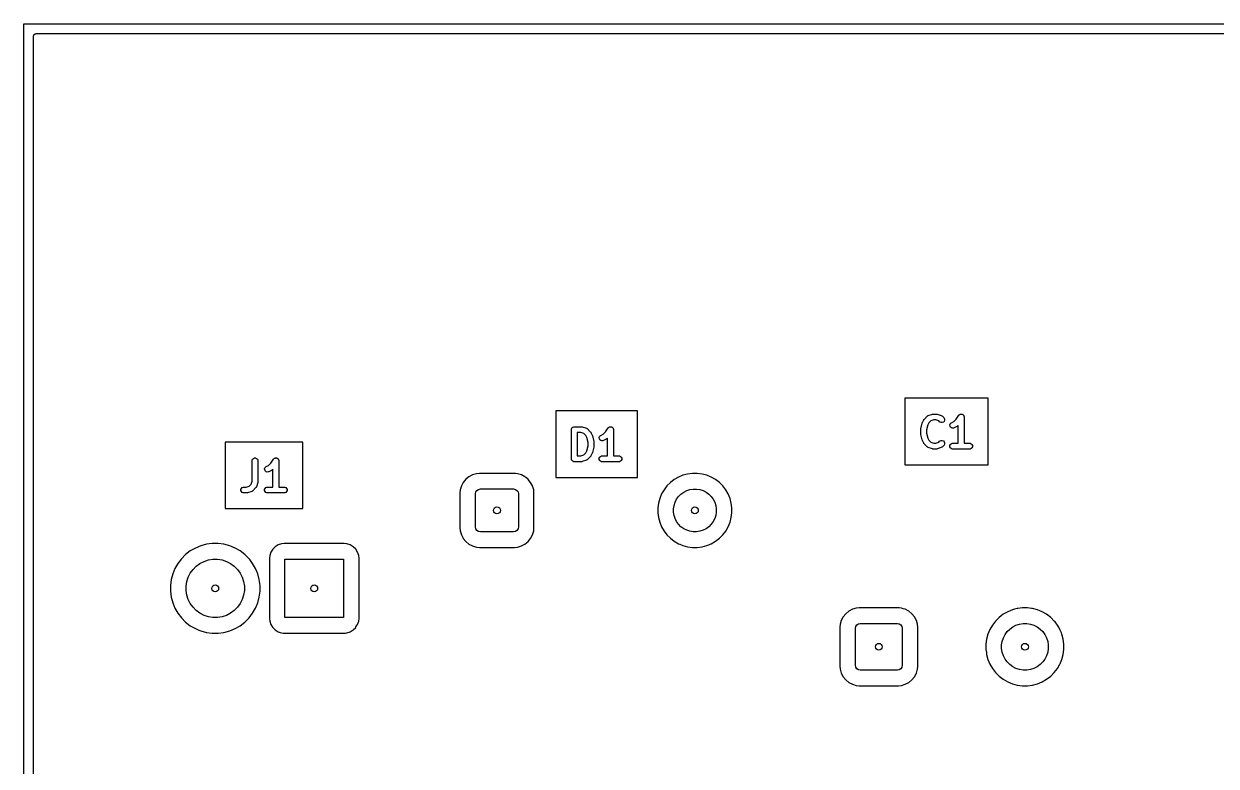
# Model space of a CAD drawing. Extents: x 20 to 124, y -124 to -20.
# Drawn here: x 20 to 81.2, y -58.1 to -20 of the extents above; entities that cross this region are included whole.
import ezdxf

# ---------------------------------------------------------------- set-up
doc = ezdxf.new("R2010")
doc.units = 0
doc.layers.add('BLACK', color=7, linetype='CONTINUOUS')
doc.layers.add('WHITE', color=7, linetype='CONTINUOUS')

msp = doc.modelspace()

# ---------------------------------------------------------------- linework, layer by layer
at = {"layer": 'BLACK', "linetype": 'CONTINUOUS'}
for p, q in [((20.5005, -20.6245), (20.520185, -20.557461)), ((20.5005, -44.880553), (20.5005, -20.6245)), ((20.520185, -20.557461), (20.572989, -20.511706)), ((20.572989, -20.511706), (20.6245, -20.5005)), ((20.6245, -20.5005), (123.3755, -20.5005)), ((69.497952, -39.214984), (65.227105, -39.214984)), ((65.227105, -39.214984), (65.227105, -42.630553)), ((69.497952, -42.630553), (69.497952, -39.214984)), ((51.497972, -39.864984), (47.301257, -39.864984)), ((47.301257, -39.864984), (47.301257, -43.280553)), ((51.497972, -42.630553), (51.497972, -39.864984)), ((66.122573, -40.463389), (66.194002, -40.320532)), ((66.194002, -40.320532), (66.201929, -40.307938)), ((66.201929, -40.307938), (66.203445, -40.304279)), ((66.203445, -40.304279), (66.206826, -40.300159)), ((66.206826, -40.300159), (66.209667, -40.295646)), ((66.209667, -40.295646), (66.21266, -40.293049)), ((66.21266, -40.293049), (66.2221, -40.281548)), ((66.2221, -40.281548), (66.364957, -40.138691)), ((66.364957, -40.138691), (66.387687, -40.120036)), ((66.387687, -40.120036), (66.392668, -40.117972)), ((66.392668, -40.117972), (66.396738, -40.114443)), ((66.396738, -40.114443), (66.423589, -40.102455)), ((66.423589, -40.102455), (66.637874, -40.031026)), ((66.55205, -40.375861), (66.451444, -40.476467)), ((66.709652, -40.323328), (66.55205, -40.375861)), ((66.637874, -40.031026), (66.652383, -40.027726)), ((66.652383, -40.027726), (66.656045, -40.02621)), ((66.656045, -40.02621), (66.661353, -40.025687)), ((66.661353, -40.025687), (66.666548, -40.024506)), ((66.666548, -40.024506), (66.670497, -40.024786)), ((66.670497, -40.024786), (66.685309, -40.023328)), ((66.685309, -40.023328), (66.828166, -40.023328)), ((66.803826, -40.323328), (66.709652, -40.323328)), ((66.961424, -40.375861), (66.803826, -40.323328)), ((66.828166, -40.023328), (66.842977, -40.024786)), ((66.842977, -40.024786), (66.846927, -40.024506)), ((66.846927, -40.024506), (66.852121, -40.025687)), ((66.852121, -40.025687), (66.85743, -40.02621)), ((66.85743, -40.02621), (66.861092, -40.027727)), ((66.861092, -40.027727), (66.8756, -40.031026)), ((66.8756, -40.031026), (67.089886, -40.102454)), ((67.007814, -40.422251), (66.961424, -40.375861)), ((67.089886, -40.102454), (67.116737, -40.114443)), ((67.116737, -40.114443), (67.120807, -40.117973)), ((67.120807, -40.117973), (67.125787, -40.120036)), ((67.125787, -40.120036), (67.148518, -40.138691)), ((67.148518, -40.138691), (67.219946, -40.210119)), ((67.219946, -40.210119), (67.238601, -40.232849)), ((67.238601, -40.232849), (67.260997, -40.286922)), ((67.260997, -40.345448), (67.238601, -40.39952)), ((67.260997, -40.286922), (67.260997, -40.345448)), ((67.739312, -40.407192), (67.854453, -40.292051)), ((67.854453, -40.292051), (67.989073, -40.090123)), ((67.989073, -40.090123), (67.989139, -40.090042)), ((67.989139, -40.090042), (67.98916, -40.089992)), ((67.98916, -40.089992), (67.989271, -40.08988)), ((67.989271, -40.08988), (68.007703, -40.067372)), ((68.007703, -40.067372), (68.020045, -40.059106)), ((68.020045, -40.059106), (68.030544, -40.048608)), ((68.030544, -40.048608), (68.04412, -40.042984)), ((68.04412, -40.042984), (68.056333, -40.034806)), ((68.056333, -40.034806), (68.070894, -40.031893)), ((68.070894, -40.031893), (68.084616, -40.02621)), ((68.084616, -40.02621), (68.099313, -40.02621)), ((68.099313, -40.02621), (68.113723, -40.023328)), ((68.113723, -40.023328), (68.128293, -40.02621)), ((68.128293, -40.02621), (68.143144, -40.02621)), ((68.143144, -40.02621), (68.156718, -40.031832)), ((68.156718, -40.031832), (68.171137, -40.034685)), ((68.171137, -40.034685), (68.183497, -40.042925)), ((68.183497, -40.042925), (68.197216, -40.048608)), ((68.197216, -40.048608), (68.207605, -40.058997)), ((68.207605, -40.058997), (68.219836, -40.067151)), ((68.219836, -40.067151), (68.228101, -40.079493)), ((68.228101, -40.079493), (68.2386, -40.089992)), ((68.2386, -40.089992), (68.244223, -40.103568)), ((68.244223, -40.103568), (68.252402, -40.115781)), ((68.252402, -40.115781), (68.255314, -40.130343)), ((68.255314, -40.130343), (68.260998, -40.144064)), ((68.260998, -40.144064), (68.263849, -40.173016)), ((68.263849, -40.173016), (68.26388, -40.17317)), ((68.26388, -40.17317), (68.263869, -40.173222)), ((68.263869, -40.173222), (68.26388, -40.173328)), ((68.26388, -40.173328), (68.26388, -41.523328)), ((48.106757, -40.823328), (48.109639, -40.794064)), ((48.106757, -42.323328), (48.106757, -40.823328)), ((48.109639, -40.794064), (48.132037, -40.739992)), ((48.132037, -40.739992), (48.173421, -40.698608)), ((48.173421, -40.698608), (48.227493, -40.67621)), ((48.227493, -40.67621), (48.256757, -40.673328)), ((48.256757, -40.673328), (48.6139, -40.673328)), ((48.58956, -40.973328), (48.406757, -40.973328)), ((48.406757, -40.973328), (48.406757, -42.173328)), ((48.747158, -41.025861), (48.58956, -40.973328)), ((48.6139, -40.673328), (48.628711, -40.674786)), ((48.628711, -40.674786), (48.632661, -40.674506)), ((48.632661, -40.674506), (48.637855, -40.675687)), ((48.637855, -40.675687), (48.643164, -40.67621)), ((48.643164, -40.67621), (48.646826, -40.677727)), ((48.646826, -40.677727), (48.661334, -40.681026)), ((48.661334, -40.681026), (48.87562, -40.752454)), ((48.87562, -40.752454), (48.902471, -40.764443)), ((48.902471, -40.764443), (48.906541, -40.767973)), ((48.906541, -40.767973), (48.911521, -40.770036)), ((48.911521, -40.770036), (48.934252, -40.788691)), ((48.934252, -40.788691), (49.077109, -40.931548)), ((49.077109, -40.931548), (49.086549, -40.94305)), ((49.086549, -40.94305), (49.089542, -40.945646)), ((49.089542, -40.945646), (49.09238, -40.950155)), ((49.09238, -40.950155), (49.095764, -40.954278)), ((49.095764, -40.954278), (49.09728, -40.95794)), ((49.09728, -40.95794), (49.105207, -40.970532)), ((49.105207, -40.970532), (49.176636, -41.113388)), ((49.739332, -41.057192), (49.854473, -40.942051)), ((49.854473, -40.942051), (49.989093, -40.740123)), ((49.989093, -40.740123), (49.989159, -40.740042)), ((49.989159, -40.740042), (49.98918, -40.739992)), ((49.98918, -40.739992), (49.989291, -40.73988)), ((49.989291, -40.73988), (50.007723, -40.717372)), ((50.007723, -40.717372), (50.020065, -40.709106)), ((50.020065, -40.709106), (50.030564, -40.698608)), ((50.030564, -40.698608), (50.04414, -40.692984)), ((50.04414, -40.692984), (50.056353, -40.684806)), ((50.056353, -40.684806), (50.070914, -40.681893)), ((50.070914, -40.681893), (50.084636, -40.67621)), ((50.084636, -40.67621), (50.099333, -40.67621)), ((50.099333, -40.67621), (50.113743, -40.673328)), ((50.113743, -40.673328), (50.128313, -40.67621)), ((50.128313, -40.67621), (50.143164, -40.67621)), ((50.143164, -40.67621), (50.156738, -40.681832)), ((50.156738, -40.681832), (50.171157, -40.684685)), ((50.171157, -40.684685), (50.183517, -40.692925)), ((50.183517, -40.692925), (50.197236, -40.698608)), ((50.197236, -40.698608), (50.207625, -40.708997)), ((50.207625, -40.708997), (50.219856, -40.717151)), ((50.219856, -40.717151), (50.228121, -40.729493)), ((50.228121, -40.729493), (50.23862, -40.739992)), ((50.23862, -40.739992), (50.244243, -40.753568)), ((50.244243, -40.753568), (50.252422, -40.765781)), ((50.252422, -40.765781), (50.255334, -40.780343)), ((50.255334, -40.780343), (50.261018, -40.794064)), ((50.261018, -40.794064), (50.263869, -40.823016)), ((50.263869, -40.823016), (50.2639, -40.82317)), ((50.2639, -40.82317), (50.263889, -40.823222)), ((50.263889, -40.823222), (50.2639, -40.823328)), ((50.2639, -40.823328), (50.2639, -42.173328)), ((66.035309, -40.816185), (66.035811, -40.811081)), ((66.035309, -41.030471), (66.035309, -40.816185)), ((66.035486, -40.808894), (66.037105, -40.797943)), ((66.035811, -40.811081), (66.035486, -40.808894)), ((66.037105, -40.797943), (66.038191, -40.786921)), ((66.038191, -40.786921), (66.039038, -40.784876)), ((66.039038, -40.784876), (66.039788, -40.779805)), ((66.039788, -40.779805), (66.111216, -40.494091)), ((66.111216, -40.494091), (66.111987, -40.491932)), ((66.111987, -40.491932), (66.112064, -40.490852)), ((66.112064, -40.490852), (66.116722, -40.478677)), ((66.116722, -40.478677), (66.121109, -40.4664)), ((66.121109, -40.4664), (66.121753, -40.465529)), ((66.121753, -40.465529), (66.122573, -40.463389)), ((66.398263, -40.582827), (66.335309, -40.834648)), ((66.335309, -40.834648), (66.335309, -41.012007)), ((66.451444, -40.476467), (66.398263, -40.582827)), ((67.030544, -40.440906), (67.007814, -40.422251)), ((67.084617, -40.463302), (67.030544, -40.440906)), ((67.143143, -40.463302), (67.084617, -40.463302)), ((67.197215, -40.440906), (67.143143, -40.463302)), ((67.238601, -40.39952), (67.197215, -40.440906)), ((67.536487, -40.583139), (67.554994, -40.527616)), ((67.540636, -40.641519), (67.536487, -40.583139)), ((67.56681, -40.693868), (67.540636, -40.641519)), ((67.554994, -40.527616), (67.593341, -40.483401)), ((67.611025, -40.732215), (67.56681, -40.693868)), ((67.593341, -40.483401), (67.618227, -40.467736)), ((67.666548, -40.750722), (67.611025, -40.732215)), ((67.618227, -40.467736), (67.739312, -40.407192)), ((67.724928, -40.746573), (67.666548, -40.750722)), ((67.752391, -40.736064), (67.724928, -40.746573)), ((67.895248, -40.664635), (67.752391, -40.736064)), ((67.907841, -40.656707), (67.895248, -40.664635)), ((67.911501, -40.655192), (67.907841, -40.656707)), ((67.91562, -40.65181), (67.911501, -40.655192)), ((67.920134, -40.64897), (67.91562, -40.65181)), ((67.92273, -40.645976), (67.920134, -40.64897)), ((67.934232, -40.636537), (67.92273, -40.645976)), ((67.96388, -40.606889), (67.934232, -40.636537)), ((67.96388, -41.523328), (67.96388, -40.606889)), ((34.3194, -41.464984), (30.336971, -41.464984)), ((30.336971, -41.464984), (30.336971, -44.880553)), ((34.3194, -44.068394), (34.3194, -41.464984)), ((48.847765, -41.126468), (48.747158, -41.025861)), ((48.900944, -41.232827), (48.847765, -41.126468)), ((48.9639, -41.484648), (48.900944, -41.232827)), ((48.9639, -41.662007), (48.9639, -41.484648)), ((49.176636, -41.113388), (49.177455, -41.11553)), ((49.177455, -41.11553), (49.1781, -41.1164)), ((49.1781, -41.1164), (49.182484, -41.128671)), ((49.182484, -41.128671), (49.187145, -41.140852)), ((49.187145, -41.140852), (49.187221, -41.141932)), ((49.187221, -41.141932), (49.187993, -41.144091)), ((49.187993, -41.144091), (49.259421, -41.429805)), ((49.259421, -41.429805), (49.26017, -41.434876)), ((49.26017, -41.434876), (49.261018, -41.436921)), ((49.261018, -41.436921), (49.262103, -41.447943)), ((49.262103, -41.447943), (49.263723, -41.458894)), ((49.263723, -41.458894), (49.263397, -41.461081)), ((49.263397, -41.461081), (49.2639, -41.466185)), ((49.2639, -41.466185), (49.2639, -41.680471)), ((49.536507, -41.233139), (49.555014, -41.177616)), ((49.540656, -41.291519), (49.536507, -41.233139)), ((49.56683, -41.343868), (49.540656, -41.291519)), ((49.555014, -41.177616), (49.593361, -41.133401)), ((49.611045, -41.382215), (49.56683, -41.343868)), ((49.593361, -41.133401), (49.618247, -41.117736)), ((49.666568, -41.400722), (49.611045, -41.382215)), ((49.618247, -41.117736), (49.739332, -41.057192)), ((49.724948, -41.396573), (49.666568, -41.400722)), ((49.752411, -41.386064), (49.724948, -41.396573)), ((49.895268, -41.314635), (49.752411, -41.386064)), ((49.907861, -41.306707), (49.895268, -41.314635)), ((49.911521, -41.305192), (49.907861, -41.306707)), ((49.91564, -41.30181), (49.911521, -41.305192)), ((49.920154, -41.29897), (49.91564, -41.30181)), ((49.92275, -41.295976), (49.920154, -41.29897)), ((49.934252, -41.286537), (49.92275, -41.295976)), ((49.9639, -41.256889), (49.934252, -41.286537)), ((49.9639, -42.173328), (49.9639, -41.256889)), ((66.035811, -41.035574), (66.035309, -41.030471)), ((66.035486, -41.037762), (66.035811, -41.035574)), ((66.037105, -41.048712), (66.035486, -41.037762)), ((66.038191, -41.059735), (66.037105, -41.048712)), ((66.039038, -41.061779), (66.038191, -41.059735)), ((66.039788, -41.066851), (66.039038, -41.061779)), ((66.111216, -41.352565), (66.039788, -41.066851)), ((66.111987, -41.354723), (66.111216, -41.352565)), ((66.112064, -41.355804), (66.111987, -41.354723)), ((66.116722, -41.367978), (66.112064, -41.355804)), ((66.121109, -41.380256), (66.116722, -41.367978)), ((66.121753, -41.381126), (66.121109, -41.380256)), ((66.122573, -41.383267), (66.121753, -41.381126)), ((66.194002, -41.526124), (66.122573, -41.383267)), ((66.201929, -41.538717), (66.194002, -41.526124)), ((66.203445, -41.542377), (66.201929, -41.538717)), ((66.206826, -41.546496), (66.203445, -41.542377)), ((66.209667, -41.55101), (66.206826, -41.546496)), ((66.21266, -41.553606), (66.209667, -41.55101)), ((66.2221, -41.565108), (66.21266, -41.553606)), ((66.364957, -41.707966), (66.2221, -41.565108)), ((66.335309, -41.012007), (66.398263, -41.263828)), ((66.398263, -41.263828), (66.451444, -41.370188)), ((66.451444, -41.370188), (66.552049, -41.470794)), ((66.552049, -41.470794), (66.709652, -41.523328)), ((66.709652, -41.523328), (66.803823, -41.523328)), ((66.803823, -41.523328), (66.961425, -41.470794)), ((66.961425, -41.470794), (67.007813, -41.424406)), ((67.007813, -41.424406), (67.030544, -41.405751)), ((67.030544, -41.405751), (67.084616, -41.383354)), ((67.084616, -41.383354), (67.143142, -41.383353)), ((67.143142, -41.383353), (67.197214, -41.40575)), ((67.197214, -41.40575), (67.2386, -41.447135)), ((67.238601, -41.613806), (67.219947, -41.636536)), ((67.2386, -41.447135), (67.260997, -41.501207)), ((67.260998, -41.559733), (67.238601, -41.613806)), ((67.260997, -41.501207), (67.260998, -41.559733)), ((67.538191, -41.644064), (67.560589, -41.589992)), ((67.560589, -41.589992), (67.601973, -41.548608)), ((67.601973, -41.548608), (67.656045, -41.52621)), ((67.656045, -41.52621), (67.685309, -41.523328)), ((67.685309, -41.523328), (67.96388, -41.523328)), ((68.26388, -41.523328), (68.542452, -41.523328)), ((68.542452, -41.523328), (68.571716, -41.52621)), ((68.571716, -41.52621), (68.625788, -41.548608)), ((68.625788, -41.548608), (68.667172, -41.589992)), ((68.667172, -41.589992), (68.68957, -41.644064)), ((48.406757, -42.173328), (48.589557, -42.173328)), ((48.589557, -42.173328), (48.747159, -42.120794)), ((48.747159, -42.120794), (48.847765, -42.020188)), ((48.847765, -42.020188), (48.900944, -41.913828)), ((48.900944, -41.913828), (48.9639, -41.662007)), ((49.077109, -42.215108), (48.934252, -42.357966)), ((49.086547, -42.203606), (49.077109, -42.215108)), ((49.089542, -42.20101), (49.086547, -42.203606)), ((49.092382, -42.196496), (49.089542, -42.20101)), ((49.095764, -42.192377), (49.092382, -42.196496)), ((49.097279, -42.188717), (49.095764, -42.192377)), ((49.105207, -42.176124), (49.097279, -42.188717)), ((49.176636, -42.033268), (49.105207, -42.176124)), ((49.177455, -42.031125), (49.176636, -42.033268)), ((49.1781, -42.030256), (49.177455, -42.031125)), ((49.182484, -42.017984), (49.1781, -42.030256)), ((49.187145, -42.005804), (49.182484, -42.017984)), ((49.187221, -42.004723), (49.187145, -42.005804)), ((49.187993, -42.002565), (49.187221, -42.004723)), ((49.259421, -41.716851), (49.187993, -42.002565)), ((49.26017, -41.711779), (49.259421, -41.716851)), ((49.261018, -41.709735), (49.26017, -41.711779)), ((49.262103, -41.698712), (49.261018, -41.709735)), ((49.263723, -41.687762), (49.262103, -41.698712)), ((49.2639, -41.680471), (49.263397, -41.685574)), ((49.263397, -41.685574), (49.263723, -41.687762)), ((49.560609, -42.239992), (49.601993, -42.198608)), ((49.601993, -42.198608), (49.656065, -42.17621)), ((49.656065, -42.17621), (49.685329, -42.173328)), ((49.685329, -42.173328), (49.9639, -42.173328)), ((50.2639, -42.173328), (50.542472, -42.173328)), ((50.542472, -42.173328), (50.571736, -42.17621)), ((50.571736, -42.17621), (50.625808, -42.198608)), ((50.625808, -42.198608), (50.667192, -42.239992)), ((66.387687, -41.726621), (66.364957, -41.707966)), ((66.392666, -41.728683), (66.387687, -41.726621)), ((66.396738, -41.732215), (66.392666, -41.728683)), ((66.423589, -41.744203), (66.396738, -41.732215)), ((66.637875, -41.815631), (66.423589, -41.744203)), ((66.652387, -41.81893), (66.637875, -41.815631)), ((66.656045, -41.820446), (66.652387, -41.81893)), ((66.661347, -41.820968), (66.656045, -41.820446)), ((66.666549, -41.822151), (66.661347, -41.820968)), ((66.670503, -41.821869), (66.666549, -41.822151)), ((66.685309, -41.823328), (66.670503, -41.821869)), ((66.828166, -41.823328), (66.685309, -41.823328)), ((66.842971, -41.821869), (66.828166, -41.823328)), ((66.846926, -41.822151), (66.842971, -41.821869)), ((66.852127, -41.820968), (66.846926, -41.822151)), ((66.85743, -41.820446), (66.852127, -41.820968)), ((66.861087, -41.81893), (66.85743, -41.820446)), ((66.8756, -41.815631), (66.861087, -41.81893)), ((67.089886, -41.744203), (66.8756, -41.815631)), ((67.116737, -41.732215), (67.089886, -41.744203)), ((67.12081, -41.728681), (67.116737, -41.732215)), ((67.125788, -41.72662), (67.12081, -41.728681)), ((67.148519, -41.707965), (67.125788, -41.72662)), ((67.219947, -41.636536), (67.148519, -41.707965)), ((67.538191, -41.702592), (67.538191, -41.644064)), ((67.560589, -41.756664), (67.538191, -41.702592)), ((67.601973, -41.798048), (67.560589, -41.756664)), ((67.656045, -41.820446), (67.601973, -41.798048)), ((67.685309, -41.823328), (67.656045, -41.820446)), ((68.542452, -41.823328), (67.685309, -41.823328)), ((68.571716, -41.820446), (68.542452, -41.823328)), ((68.625788, -41.798048), (68.571716, -41.820446)), ((68.667172, -41.756664), (68.625788, -41.798048)), ((68.68957, -41.702592), (68.667172, -41.756664)), ((68.68957, -41.644064), (68.68957, -41.702592)), ((31.7139, -42.423328), (31.716782, -42.394064)), ((31.7139, -43.470416), (31.7139, -42.423328)), ((31.716782, -42.394064), (31.73918, -42.339992)), ((31.73918, -42.339992), (31.780564, -42.298608)), ((31.780564, -42.298608), (31.834636, -42.27621)), ((31.834636, -42.27621), (31.893164, -42.27621)), ((31.893164, -42.27621), (31.947236, -42.298608)), ((31.947236, -42.298608), (31.98862, -42.339992)), ((31.98862, -42.339992), (32.011018, -42.394064)), ((32.011018, -42.394064), (32.0139, -42.423328)), ((32.0139, -42.423328), (32.0139, -43.494757)), ((32.357935, -42.833139), (32.376442, -42.777616)), ((32.362084, -42.891519), (32.357935, -42.833139)), ((32.376442, -42.777616), (32.414789, -42.733401)), ((32.414789, -42.733401), (32.439675, -42.717736)), ((32.439675, -42.717736), (32.56076, -42.657192)), ((32.56076, -42.657192), (32.675901, -42.542051)), ((32.675901, -42.542051), (32.810521, -42.340123)), ((32.810521, -42.340123), (32.810587, -42.340042)), ((32.810587, -42.340042), (32.810608, -42.339992)), ((32.810608, -42.339992), (32.810719, -42.33988)), ((32.810719, -42.33988), (32.829151, -42.317372)), ((32.829151, -42.317372), (32.841493, -42.309106)), ((32.841493, -42.309106), (32.851992, -42.298608)), ((32.851992, -42.298608), (32.865568, -42.292984)), ((32.865568, -42.292984), (32.877781, -42.284806)), ((32.877781, -42.284806), (32.892342, -42.281893)), ((32.892342, -42.281893), (32.906064, -42.27621)), ((32.906064, -42.27621), (32.920761, -42.27621)), ((32.920761, -42.27621), (32.935171, -42.273328)), ((32.935171, -42.273328), (32.949741, -42.27621)), ((32.949741, -42.27621), (32.964592, -42.27621)), ((32.964592, -42.27621), (32.978166, -42.281832)), ((32.978166, -42.281832), (32.992585, -42.284685)), ((32.992585, -42.284685), (33.004945, -42.292925)), ((33.004945, -42.292925), (33.018664, -42.298608)), ((33.018664, -42.298608), (33.029053, -42.308997)), ((33.029053, -42.308997), (33.041284, -42.317151)), ((33.041284, -42.317151), (33.049549, -42.329493)), ((33.049549, -42.329493), (33.060048, -42.339992)), ((33.060048, -42.339992), (33.065671, -42.353568)), ((33.065671, -42.353568), (33.07385, -42.365781)), ((33.07385, -42.365781), (33.076762, -42.380343)), ((33.076762, -42.380343), (33.082446, -42.394064)), ((33.082446, -42.394064), (33.085297, -42.423016)), ((33.085297, -42.423016), (33.085328, -42.42317)), ((33.085328, -42.42317), (33.085317, -42.423222)), ((33.085317, -42.423222), (33.085328, -42.423328)), ((33.085328, -42.423328), (33.085328, -43.773328)), ((48.109639, -42.352592), (48.106757, -42.323328)), ((48.132037, -42.406664), (48.109639, -42.352592)), ((48.173421, -42.448048), (48.132037, -42.406664)), ((48.227493, -42.470446), (48.173421, -42.448048)), ((48.256757, -42.473328), (48.227493, -42.470446)), ((48.6139, -42.473328), (48.256757, -42.473328)), ((48.628705, -42.471869), (48.6139, -42.473328)), ((48.63266, -42.472151), (48.628705, -42.471869)), ((48.637861, -42.470968), (48.63266, -42.472151)), ((48.643164, -42.470446), (48.637861, -42.470968)), ((48.646821, -42.46893), (48.643164, -42.470446)), ((48.661334, -42.465631), (48.646821, -42.46893)), ((48.87562, -42.394203), (48.661334, -42.465631)), ((48.902471, -42.382215), (48.87562, -42.394203)), ((48.906542, -42.378683), (48.902471, -42.382215)), ((48.911522, -42.376621), (48.906542, -42.378683)), ((48.934252, -42.357966), (48.911522, -42.376621)), ((49.538211, -42.294064), (49.560609, -42.239992)), ((49.538211, -42.352592), (49.538211, -42.294064)), ((49.560609, -42.406664), (49.538211, -42.352592)), ((49.601993, -42.448048), (49.560609, -42.406664)), ((49.656065, -42.470446), (49.601993, -42.448048)), ((49.685329, -42.473328), (49.656065, -42.470446)), ((50.542472, -42.473328), (49.685329, -42.473328)), ((50.571736, -42.470446), (50.542472, -42.473328)), ((50.625808, -42.448048), (50.571736, -42.470446)), ((50.667192, -42.406664), (50.625808, -42.448048)), ((50.667192, -42.239992), (50.68959, -42.294064)), ((50.68959, -42.352592), (50.667192, -42.406664)), ((50.68959, -42.294064), (50.68959, -42.352592)), ((51.497972, -43.280553), (51.497972, -42.630553)), ((65.227105, -42.630553), (69.497952, -42.630553)), ((32.388258, -42.943868), (32.362084, -42.891519)), ((32.432473, -42.982215), (32.388258, -42.943868)), ((32.487996, -43.000722), (32.432473, -42.982215)), ((32.546376, -42.996573), (32.487996, -43.000722)), ((32.573839, -42.986064), (32.546376, -42.996573)), ((32.716696, -42.914635), (32.573839, -42.986064)), ((32.729289, -42.906707), (32.716696, -42.914635)), ((32.732949, -42.905192), (32.729289, -42.906707)), ((32.737068, -42.90181), (32.732949, -42.905192)), ((32.741582, -42.89897), (32.737068, -42.90181)), ((32.744178, -42.895976), (32.741582, -42.89897)), ((32.75568, -42.886537), (32.744178, -42.895976)), ((32.785328, -42.856889), (32.75568, -42.886537)), ((32.785328, -43.773328), (32.785328, -42.856889)), ((42.687489, -43.373589), (42.556217, -43.533545)), ((42.847445, -43.242317), (42.687489, -43.373589)), ((43.029942, -43.144769), (42.847445, -43.242317)), ((43.227967, -43.084699), (43.029942, -43.144769)), ((43.382295, -43.0695), (43.227967, -43.084699)), ((45.185505, -43.0695), (43.382295, -43.0695)), ((45.185509, -43.0695), (45.185505, -43.0695)), ((45.229122, -43.073795), (45.185509, -43.0695)), ((45.339835, -43.084699), (45.229122, -43.073795)), ((45.339835, -43.0847), (45.339833, -43.084699)), ((45.339833, -43.084699), (45.339835, -43.084699)), ((45.537855, -43.144768), (45.339835, -43.0847)), ((45.720351, -43.242315), (45.537855, -43.144768)), ((45.720352, -43.242316), (45.720351, -43.242315)), ((45.720354, -43.242317), (45.720352, -43.242316)), ((45.766945, -43.280553), (45.720354, -43.242317)), ((45.88031, -43.373589), (45.766945, -43.280553)), ((45.890824, -43.386401), (45.88031, -43.373589)), ((46.011585, -43.533549), (45.890824, -43.386401)), ((47.301257, -43.280553), (51.497972, -43.280553)), ((53.385773, -43.3864), (53.188125, -43.53806)), ((53.601523, -43.261837), (53.385773, -43.3864)), ((53.601538, -43.26183), (53.601523, -43.261837)), ((53.831692, -43.166498), (53.601538, -43.26183)), ((54.072338, -43.102017), (53.831692, -43.166498)), ((54.319324, -43.069501), (54.072338, -43.102017)), ((54.319329, -43.0695), (54.319324, -43.069501)), ((54.319335, -43.0695), (54.319329, -43.0695)), ((54.568465, -43.0695), (54.319335, -43.0695)), ((54.56847, -43.0695), (54.568465, -43.0695)), ((54.568475, -43.069501), (54.56847, -43.0695)), ((54.815461, -43.102017), (54.568475, -43.069501)), ((55.056107, -43.166498), (54.815461, -43.102017)), ((55.286261, -43.26183), (55.056107, -43.166498)), ((55.286276, -43.261837), (55.286261, -43.26183)), ((55.502026, -43.3864), (55.286276, -43.261837)), ((55.699674, -43.53806), (55.502026, -43.3864)), ((31.145353, -43.894064), (31.167751, -43.839992)), ((31.145353, -43.952592), (31.145353, -43.894064)), ((31.167751, -44.006664), (31.145353, -43.952592)), ((31.167751, -43.839992), (31.209135, -43.798608)), ((31.209135, -44.048048), (31.167751, -44.006664)), ((31.209135, -43.798608), (31.263207, -43.77621)), ((31.263207, -44.070446), (31.209135, -44.048048)), ((31.263207, -43.77621), (31.292471, -43.773328)), ((31.292471, -43.773328), (31.410985, -43.773328)), ((31.410985, -43.773328), (31.568587, -43.720794)), ((31.697048, -43.994203), (31.482762, -44.065631)), ((31.568587, -43.720794), (31.661366, -43.628014)), ((31.661366, -43.628014), (31.7139, -43.470416)), ((31.723899, -43.982215), (31.697048, -43.994203)), ((31.72797, -43.978683), (31.723899, -43.982215)), ((31.73295, -43.976621), (31.72797, -43.978683)), ((31.75568, -43.957966), (31.73295, -43.976621)), ((31.898537, -43.815108), (31.75568, -43.957966)), ((31.917192, -43.792377), (31.898537, -43.815108)), ((31.919254, -43.787397), (31.917192, -43.792377)), ((31.922785, -43.783327), (31.919254, -43.787397)), ((31.934773, -43.756477), (31.922785, -43.783327)), ((32.006202, -43.542192), (31.934773, -43.756477)), ((32.009501, -43.527682), (32.006202, -43.542192)), ((32.011018, -43.524021), (32.009501, -43.527682)), ((32.01154, -43.518712), (32.011018, -43.524021)), ((32.012722, -43.513518), (32.01154, -43.518712)), ((32.0139, -43.494757), (32.012441, -43.509568)), ((32.012441, -43.509568), (32.012722, -43.513518)), ((32.359639, -43.894064), (32.382037, -43.839992)), ((32.359639, -43.952592), (32.359639, -43.894064)), ((32.382037, -44.006664), (32.359639, -43.952592)), ((32.382037, -43.839992), (32.423421, -43.798608)), ((32.423421, -44.048048), (32.382037, -44.006664)), ((32.423421, -43.798608), (32.477493, -43.77621)), ((32.477493, -44.070446), (32.423421, -44.048048)), ((32.477493, -43.77621), (32.506757, -43.773328)), ((32.506757, -43.773328), (32.785328, -43.773328)), ((33.085328, -43.773328), (33.3639, -43.773328)), ((33.3639, -43.773328), (33.393164, -43.77621)), ((33.393164, -43.77621), (33.447236, -43.798608)), ((33.447236, -44.048048), (33.393164, -44.070446)), ((33.447236, -43.798608), (33.48862, -43.839992)), ((33.48862, -44.006664), (33.447236, -44.048048)), ((33.48862, -43.839992), (33.511018, -43.894064)), ((33.511018, -43.952592), (33.48862, -44.006664)), ((33.511018, -43.894064), (33.511018, -43.952592)), ((42.398599, -43.914066), (42.3834, -44.068394)), ((42.458669, -43.716042), (42.398599, -43.914066)), ((42.556217, -43.533545), (42.458669, -43.716042)), ((43.1839, -44.119999), (43.20293, -44.024329)), ((43.20293, -44.024329), (43.257123, -43.943223)), ((43.257123, -43.943223), (43.338229, -43.88903)), ((43.338229, -43.88903), (43.4339, -43.870001)), ((43.4339, -43.870001), (45.133901, -43.87)), ((45.133901, -43.87), (45.229571, -43.88903)), ((45.229571, -43.88903), (45.310677, -43.943223)), ((45.310677, -43.943223), (45.36487, -44.024329)), ((45.36487, -44.024329), (45.383899, -44.12)), ((46.109132, -43.716045), (46.011585, -43.533549)), ((46.1692, -43.914065), (46.109132, -43.716045)), ((46.184399, -44.068392), (46.1692, -43.914065)), ((52.8603, -43.911873), (52.735737, -44.127623)), ((53.01196, -43.714225), (52.8603, -43.911873)), ((53.011966, -43.714218), (53.01196, -43.714225)), ((53.188118, -43.538066), (53.011966, -43.714218)), ((53.188125, -43.53806), (53.188118, -43.538066)), ((53.729507, -44.133553), (53.869152, -44.032096)), ((53.869152, -44.032096), (54.022948, -43.953733)), ((54.022948, -43.953733), (54.18711, -43.900393)), ((54.18711, -43.900393), (54.357595, -43.873391)), ((54.357595, -43.873391), (54.530205, -43.873391)), ((54.530205, -43.873391), (54.70069, -43.900393)), ((54.70069, -43.900393), (54.864852, -43.953733)), ((54.864852, -43.953733), (55.018648, -44.032096)), ((55.018648, -44.032096), (55.158293, -44.133553)), ((55.699681, -43.538066), (55.699674, -43.53806)), ((55.875833, -43.714218), (55.699681, -43.538066)), ((55.875839, -43.714225), (55.875833, -43.714218)), ((56.027499, -43.911873), (55.875839, -43.714225)), ((56.152064, -44.127627), (56.027499, -43.911873)), ((31.292471, -44.073328), (31.263207, -44.070446)), ((31.435328, -44.073328), (31.292471, -44.073328)), ((31.450133, -44.071869), (31.435328, -44.073328)), ((31.454088, -44.072151), (31.450133, -44.071869)), ((31.459289, -44.070968), (31.454088, -44.072151)), ((31.464592, -44.070446), (31.459289, -44.070968)), ((31.468249, -44.06893), (31.464592, -44.070446)), ((31.482762, -44.065631), (31.468249, -44.06893)), ((32.506757, -44.073328), (32.477493, -44.070446)), ((33.3639, -44.073328), (32.506757, -44.073328)), ((33.393164, -44.070446), (33.3639, -44.073328)), ((34.3194, -44.880553), (34.3194, -44.068394)), ((42.3834, -44.068394), (42.3834, -45.871604)), ((43.183901, -45.82), (43.1839, -44.119999)), ((45.383899, -44.12), (45.3839, -45.820001)), ((46.184399, -44.845441), (46.184399, -44.068392)), ((52.575917, -44.598438), (52.543401, -44.845424)), ((52.640398, -44.357792), (52.575917, -44.598438)), ((52.73573, -44.127638), (52.640398, -44.357792)), ((52.735737, -44.127623), (52.73573, -44.127638)), ((53.374293, -44.71321), (53.427633, -44.549048)), ((53.427633, -44.549048), (53.505996, -44.395252)), ((53.505996, -44.395252), (53.607453, -44.255607)), ((53.607453, -44.255607), (53.729507, -44.133553)), ((55.158293, -44.133553), (55.280347, -44.255607)), ((55.280347, -44.255607), (55.381804, -44.395252)), ((55.381804, -44.395252), (55.460167, -44.549048)), ((55.460167, -44.549048), (55.513507, -44.71321)), ((56.247402, -44.357793), (56.152064, -44.127627)), ((56.311882, -44.598435), (56.247402, -44.357793)), ((56.3444, -44.845435), (56.311882, -44.598435)), ((20.5005, -48.819223), (20.5005, -44.880553)), ((30.336971, -44.880553), (34.3194, -44.880553)), ((46.1844, -45.871609), (46.184399, -44.845441)), ((52.543401, -44.845424), (52.5434, -44.845441)), ((52.5434, -44.845441), (52.5434, -45.094558)), ((52.5434, -45.094558), (52.543401, -45.094575)), ((52.543401, -45.094575), (52.575917, -45.341561)), ((53.347291, -44.883695), (53.374293, -44.71321)), ((53.347291, -45.056305), (53.347291, -44.883695)), ((53.374293, -45.22679), (53.347291, -45.056305)), ((53.427633, -45.390952), (53.374293, -45.22679)), ((55.513507, -45.22679), (55.460167, -45.390952)), ((55.513507, -44.71321), (55.540509, -44.883695)), ((55.540509, -45.056305), (55.513507, -45.22679)), ((55.540509, -44.883695), (55.540509, -45.056305)), ((56.311882, -45.341565), (56.3444, -45.094565)), ((56.3444, -45.094565), (56.3444, -44.845435)), ((42.3834, -45.871604), (42.398599, -46.025932)), ((43.20293, -45.915671), (43.183901, -45.82)), ((45.3839, -45.820001), (45.36487, -45.915671)), ((46.1692, -46.025935), (46.1844, -45.871609)), ((52.575917, -45.341561), (52.640398, -45.582207)), ((52.640398, -45.582207), (52.73573, -45.812361)), ((52.73573, -45.812361), (52.735737, -45.812376)), ((52.735737, -45.812376), (52.8603, -46.028126)), ((53.505996, -45.544748), (53.427633, -45.390952)), ((53.607453, -45.684393), (53.505996, -45.544748)), ((53.729507, -45.806447), (53.607453, -45.684393)), ((53.869152, -45.907904), (53.729507, -45.806447)), ((55.158293, -45.806447), (55.018648, -45.907904)), ((55.280347, -45.684393), (55.158293, -45.806447)), ((55.381804, -45.544748), (55.280347, -45.684393)), ((55.460167, -45.390952), (55.381804, -45.544748)), ((56.027499, -46.028127), (56.152064, -45.812373)), ((56.152064, -45.812373), (56.247402, -45.582207)), ((56.247402, -45.582207), (56.311882, -45.341565)), ((42.398599, -46.025932), (42.3986, -46.025935)), ((42.3986, -46.025935), (42.458668, -46.223955)), ((42.458668, -46.223955), (42.553803, -46.401939)), ((42.553803, -46.401939), (42.556217, -46.406454)), ((42.556217, -46.406454), (42.687489, -46.56641)), ((43.257123, -45.996777), (43.20293, -45.915671)), ((43.338229, -46.05097), (43.257123, -45.996777)), ((43.433899, -46.07), (43.338229, -46.05097)), ((45.1339, -46.069999), (43.433899, -46.07)), ((45.229571, -46.05097), (45.1339, -46.069999)), ((45.310677, -45.996777), (45.229571, -46.05097)), ((45.36487, -45.915671), (45.310677, -45.996777)), ((45.88031, -46.56641), (46.011585, -46.406451)), ((46.011585, -46.406451), (46.109132, -46.223955)), ((46.109132, -46.223955), (46.1692, -46.025935)), ((52.8603, -46.028126), (53.01196, -46.225774)), ((53.01196, -46.225774), (53.011966, -46.225781)), ((53.011966, -46.225781), (53.188118, -46.401933)), ((53.188118, -46.401933), (53.188125, -46.401939)), ((53.188125, -46.401939), (53.385773, -46.553599)), ((54.022948, -45.986267), (53.869152, -45.907904)), ((54.18711, -46.039607), (54.022948, -45.986267)), ((54.357595, -46.066609), (54.18711, -46.039607)), ((54.530205, -46.066609), (54.357595, -46.066609)), ((54.70069, -46.039607), (54.530205, -46.066609)), ((54.864852, -45.986267), (54.70069, -46.039607)), ((55.018648, -45.907904), (54.864852, -45.986267)), ((55.502027, -46.553599), (55.699676, -46.401938)), ((55.699676, -46.401938), (55.875838, -46.225776)), ((55.875838, -46.225776), (56.027499, -46.028127)), ((28.543068, -47.053099), (28.303821, -47.236679)), ((28.804228, -46.902318), (28.543068, -47.053099)), ((28.804238, -46.902314), (28.804228, -46.902318)), ((29.082839, -46.786913), (28.804238, -46.902314)), ((29.374133, -46.708861), (29.082839, -46.786913)), ((29.673106, -46.669501), (29.374133, -46.708861)), ((29.673111, -46.6695), (29.673106, -46.669501)), ((29.673117, -46.6695), (29.673111, -46.6695)), ((29.974683, -46.6695), (29.673117, -46.6695)), ((29.974688, -46.6695), (29.974683, -46.6695)), ((29.974693, -46.669501), (29.974688, -46.6695)), ((30.273666, -46.708861), (29.974693, -46.669501)), ((30.56496, -46.786913), (30.273666, -46.708861)), ((30.843561, -46.902314), (30.56496, -46.786913)), ((30.843571, -46.902318), (30.843561, -46.902314)), ((31.104731, -47.053099), (30.843571, -46.902318)), ((31.343978, -47.236679), (31.104731, -47.053099)), ((32.678111, -47.120476), (32.618531, -47.290745)), ((32.774084, -46.967737), (32.678111, -47.120476)), ((32.901637, -46.840184), (32.774084, -46.967737)), ((33.054376, -46.744211), (32.901637, -46.840184)), ((33.224645, -46.684631), (33.054376, -46.744211)), ((33.22465, -46.68463), (33.224645, -46.684631)), ((33.358939, -46.6695), (33.22465, -46.68463)), ((33.358946, -46.6695), (33.358939, -46.6695)), ((36.448854, -46.6695), (33.358946, -46.6695)), ((36.44886, -46.6695), (36.448854, -46.6695)), ((36.583149, -46.68463), (36.44886, -46.6695)), ((36.583154, -46.684631), (36.583149, -46.68463)), ((36.753423, -46.744211), (36.583154, -46.684631)), ((36.902658, -46.837982), (36.753423, -46.744211)), ((36.906162, -46.840184), (36.902658, -46.837982)), ((37.033716, -46.967738), (36.906162, -46.840184)), ((37.129689, -47.120478), (37.033716, -46.967738)), ((37.189268, -47.290745), (37.129689, -47.120478)), ((42.687489, -46.56641), (42.847445, -46.697682)), ((42.847445, -46.697682), (42.847449, -46.697685)), ((42.847449, -46.697685), (43.029945, -46.795232)), ((43.029945, -46.795232), (43.227965, -46.8553)), ((43.227965, -46.8553), (43.227964, -46.8553)), ((43.227964, -46.8553), (43.238868, -46.856373)), ((43.238868, -46.856373), (43.382291, -46.8705)), ((43.382291, -46.8705), (45.185508, -46.870499)), ((45.185508, -46.870499), (45.339835, -46.8553)), ((45.339835, -46.8553), (45.537855, -46.795232)), ((45.537855, -46.795232), (45.720351, -46.697685)), ((45.720351, -46.697685), (45.88031, -46.56641)), ((53.385773, -46.553599), (53.601523, -46.678162)), ((53.601523, -46.678162), (53.601538, -46.678169)), ((53.601538, -46.678169), (53.675636, -46.708861)), ((53.675636, -46.708861), (53.831693, -46.773502)), ((53.831693, -46.773502), (54.072335, -46.837982)), ((54.072335, -46.837982), (54.319335, -46.8705)), ((54.319335, -46.8705), (54.319342, -46.8705)), ((54.319342, -46.8705), (54.568458, -46.8705)), ((54.568458, -46.8705), (54.568465, -46.8705)), ((54.568465, -46.8705), (54.815465, -46.837982)), ((54.815465, -46.837982), (55.056107, -46.773502)), ((55.056107, -46.773502), (55.286273, -46.678164)), ((55.286273, -46.678164), (55.502027, -46.553599)), ((27.906999, -47.689168), (27.756218, -47.950328)), ((28.090579, -47.449921), (27.906999, -47.689168)), ((28.090585, -47.449914), (28.090579, -47.449921)), ((28.303814, -47.236685), (28.090585, -47.449914)), ((28.303821, -47.236679), (28.303814, -47.236685)), ((28.849728, -47.829391), (29.040152, -47.69104)), ((29.040152, -47.69104), (29.249875, -47.584181)), ((29.249875, -47.584181), (29.473732, -47.511445)), ((29.473732, -47.511445), (29.706211, -47.474624)), ((29.706211, -47.474624), (29.941589, -47.474624)), ((29.941589, -47.474624), (30.174068, -47.511445)), ((30.174068, -47.511445), (30.397925, -47.584181)), ((30.397925, -47.584181), (30.607648, -47.69104)), ((30.607648, -47.69104), (30.798072, -47.829391)), ((31.343985, -47.236685), (31.343978, -47.236679)), ((31.532339, -47.425039), (31.343985, -47.236685)), ((31.557214, -47.449914), (31.532339, -47.425039)), ((31.55722, -47.449921), (31.557214, -47.449914)), ((31.593386, -47.497053), (31.55722, -47.449921)), ((31.7408, -47.689168), (31.593386, -47.497053)), ((31.891583, -47.950332), (31.7408, -47.689168)), ((32.61853, -47.29075), (32.6034, -47.425039)), ((32.6034, -47.425039), (32.6034, -50.51496)), ((32.618531, -47.290745), (32.61853, -47.29075)), ((33.4039, -50.47), (33.4039, -47.47)), ((33.4039, -47.47), (36.4039, -47.47)), ((36.4039, -47.47), (36.4039, -50.47)), ((37.2044, -47.425046), (37.189268, -47.290745)), ((37.2044, -50.514954), (37.2044, -47.425046)), ((27.640813, -48.228939), (27.562761, -48.520233)), ((27.756214, -47.950338), (27.640813, -48.228939)), ((27.756218, -47.950328), (27.756214, -47.950338)), ((28.438081, -48.395975), (28.54494, -48.186252)), ((28.54494, -48.186252), (28.683291, -47.995828)), ((28.683291, -47.995828), (28.849728, -47.829391)), ((30.798072, -47.829391), (30.964509, -47.995828)), ((30.964509, -47.995828), (31.10286, -48.186252)), ((31.10286, -48.186252), (31.209719, -48.395975)), ((32.006987, -48.228942), (31.891583, -47.950332)), ((32.085038, -48.520232), (32.006987, -48.228942)), ((20.5005, -65.844038), (20.5005, -48.819223)), ((27.523401, -48.819206), (27.5234, -48.819223)), ((27.5234, -48.819223), (27.5234, -49.120776)), ((27.562761, -48.520233), (27.523401, -48.819206)), ((28.328524, -48.852311), (28.365345, -48.619832)), ((28.328524, -49.087689), (28.328524, -48.852311)), ((28.365345, -48.619832), (28.438081, -48.395975)), ((31.209719, -48.395975), (31.282455, -48.619832)), ((31.282455, -48.619832), (31.319276, -48.852311)), ((31.319276, -48.852311), (31.319276, -49.087689)), ((32.1244, -48.819217), (32.085038, -48.520232)), ((32.1244, -49.120783), (32.1244, -48.819217)), ((27.5234, -49.120776), (27.523401, -49.120793)), ((27.523401, -49.120793), (27.562761, -49.419766)), ((27.562761, -49.419766), (27.640813, -49.71106)), ((28.365345, -49.320168), (28.328524, -49.087689)), ((28.438081, -49.544025), (28.365345, -49.320168)), ((28.54494, -49.753748), (28.438081, -49.544025)), ((31.209719, -49.544025), (31.10286, -49.753748)), ((31.282455, -49.320168), (31.209719, -49.544025)), ((31.319276, -49.087689), (31.282455, -49.320168)), ((32.006987, -49.711058), (32.085038, -49.419768)), ((32.085038, -49.419768), (32.1244, -49.120783)), ((27.640813, -49.71106), (27.756214, -49.989661)), ((27.756214, -49.989661), (27.756218, -49.989671)), ((27.756218, -49.989671), (27.906999, -50.250831)), ((28.683291, -49.944172), (28.54494, -49.753748)), ((28.849728, -50.110609), (28.683291, -49.944172)), ((29.040152, -50.24896), (28.849728, -50.110609)), ((30.798072, -50.110609), (30.607648, -50.24896)), ((30.964509, -49.944172), (30.798072, -50.110609)), ((31.10286, -49.753748), (30.964509, -49.944172)), ((31.7408, -50.250832), (31.891583, -49.989668)), ((31.891583, -49.989668), (32.006987, -49.711058)), ((62.349649, -50.142315), (62.189689, -50.273589)), ((62.349651, -50.142313), (62.349649, -50.142315)), ((62.532141, -50.04477), (62.349651, -50.142313)), ((62.730168, -49.984699), (62.532141, -50.04477)), ((62.884497, -49.9695), (62.730168, -49.984699)), ((64.887703, -49.9695), (62.884497, -49.9695)), ((64.887707, -49.9695), (64.887703, -49.9695)), ((64.93132, -49.973795), (64.887707, -49.9695)), ((65.042033, -49.984699), (64.93132, -49.973795)), ((65.042033, -49.9847), (65.042031, -49.984699)), ((65.042031, -49.984699), (65.042033, -49.984699)), ((65.141043, -50.014734), (65.042033, -49.9847)), ((65.240058, -50.04477), (65.141043, -50.014734)), ((65.422548, -50.142313), (65.240058, -50.04477)), ((65.42255, -50.142315), (65.422548, -50.142313)), ((65.58251, -50.273589), (65.42255, -50.142315)), ((70.499399, -50.171958), (70.272296, -50.303075)), ((70.499409, -50.171953), (70.499399, -50.171958)), ((70.741671, -50.071605), (70.499409, -50.171953)), ((70.741681, -50.071602), (70.741671, -50.071605)), ((70.841824, -50.044769), (70.741681, -50.071602)), ((70.994984, -50.00373), (70.841824, -50.044769)), ((71.023872, -49.999926), (70.994984, -50.00373)), ((71.254972, -49.9695), (71.023872, -49.999926)), ((71.25498, -49.9695), (71.254972, -49.9695)), ((71.51722, -49.9695), (71.25498, -49.9695)), ((71.517227, -49.9695), (71.51722, -49.9695)), ((71.719439, -49.996123), (71.517227, -49.9695)), ((71.777216, -50.00373), (71.719439, -49.996123)), ((72.030519, -50.071602), (71.777216, -50.00373)), ((72.030521, -50.071603), (72.030519, -50.071602)), ((72.030528, -50.071605), (72.030521, -50.071603)), ((72.27279, -50.171953), (72.030528, -50.071605)), ((72.2728, -50.171958), (72.27279, -50.171953)), ((72.499903, -50.303075), (72.2728, -50.171958)), ((27.906999, -50.250831), (28.090579, -50.490078)), ((28.090579, -50.490078), (28.090585, -50.490085)), ((28.090585, -50.490085), (28.303814, -50.703314)), ((28.303814, -50.703314), (28.303821, -50.70332)), ((28.303821, -50.70332), (28.543068, -50.8869)), ((29.249875, -50.355819), (29.040152, -50.24896)), ((29.473732, -50.428555), (29.249875, -50.355819)), ((29.706211, -50.465376), (29.473732, -50.428555)), ((29.941589, -50.465376), (29.706211, -50.465376)), ((30.174068, -50.428555), (29.941589, -50.465376)), ((30.397925, -50.355819), (30.174068, -50.428555)), ((30.607648, -50.24896), (30.397925, -50.355819)), ((31.104732, -50.8869), (31.34398, -50.703319)), ((31.34398, -50.703319), (31.557219, -50.49008)), ((31.557219, -50.49008), (31.7408, -50.250832)), ((32.6034, -50.51496), (32.61853, -50.649249)), ((32.61853, -50.649249), (32.618531, -50.649254)), ((32.618531, -50.649254), (32.678111, -50.819523)), ((36.4039, -50.47), (33.4039, -50.47)), ((37.129689, -50.819522), (37.189268, -50.649255)), ((37.189268, -50.649255), (37.2044, -50.514954)), ((61.96087, -50.616041), (61.900799, -50.814068)), ((62.058413, -50.433551), (61.96087, -50.616041)), ((62.058415, -50.433549), (62.058413, -50.433551)), ((62.189689, -50.273589), (62.058415, -50.433549)), ((62.759324, -50.843224), (62.84043, -50.78903)), ((62.84043, -50.78903), (62.936102, -50.770001)), ((62.936102, -50.770001), (64.836099, -50.77)), ((64.836099, -50.77), (64.93177, -50.78903)), ((64.93177, -50.78903), (65.012876, -50.843224)), ((65.713784, -50.433549), (65.58251, -50.273589)), ((65.713786, -50.433551), (65.713784, -50.433549)), ((65.811329, -50.616041), (65.713786, -50.433551)), ((65.811329, -50.616043), (65.811329, -50.616041)), ((65.811331, -50.616046), (65.811329, -50.616043)), ((65.8714, -50.814067), (65.811331, -50.616046)), ((69.878818, -50.648148), (69.719175, -50.856196)), ((70.064248, -50.462718), (69.878818, -50.648148)), ((70.272296, -50.303075), (70.064248, -50.462718)), ((71.105966, -50.803156), (71.291949, -50.773699)), ((71.291949, -50.773699), (71.480251, -50.773699)), ((71.480251, -50.773699), (71.666234, -50.803156)), ((72.707951, -50.462718), (72.499903, -50.303075)), ((72.70796, -50.462726), (72.707951, -50.462718)), ((72.893374, -50.64814), (72.70796, -50.462726)), ((72.893381, -50.648148), (72.893374, -50.64814)), ((72.893382, -50.648149), (72.893381, -50.648148)), ((72.930524, -50.696554), (72.893382, -50.648149)), ((73.053024, -50.856196), (72.930524, -50.696554)), ((28.543068, -50.8869), (28.804228, -51.037681)), ((28.804228, -51.037681), (28.804229, -51.037681)), ((28.804229, -51.037681), (28.804232, -51.037683)), ((28.804232, -51.037683), (28.989972, -51.114619)), ((28.989972, -51.114619), (29.082839, -51.153086)), ((29.082839, -51.153086), (29.08284, -51.153086)), ((29.08284, -51.153086), (29.082842, -51.153087)), ((29.082842, -51.153087), (29.374132, -51.231138)), ((29.374132, -51.231138), (29.673117, -51.2705)), ((29.673117, -51.2705), (29.673124, -51.2705)), ((29.673124, -51.2705), (29.974676, -51.2705)), ((29.974676, -51.2705), (29.974683, -51.2705)), ((29.974683, -51.2705), (30.273668, -51.231138)), ((30.273668, -51.231138), (30.564958, -51.153087)), ((30.564958, -51.153087), (30.843568, -51.037683)), ((30.843568, -51.037683), (31.104732, -50.8869)), ((32.678111, -50.819523), (32.771653, -50.968393)), ((32.771653, -50.968393), (32.774084, -50.972262)), ((32.774084, -50.972262), (32.901638, -51.099816)), ((32.901638, -51.099816), (33.054378, -51.195789)), ((33.054378, -51.195789), (33.1554, -51.231138)), ((33.1554, -51.231138), (33.224645, -51.255368)), ((33.224645, -51.255368), (33.22465, -51.255369)), ((33.22465, -51.255369), (33.315146, -51.265565)), ((33.315146, -51.265565), (33.35894, -51.270499)), ((33.35894, -51.270499), (33.358943, -51.2705)), ((33.358943, -51.2705), (33.358946, -51.2705)), ((33.358946, -51.2705), (36.448857, -51.2705)), ((36.448857, -51.2705), (36.448858, -51.270499)), ((36.448858, -51.270499), (36.516004, -51.262934)), ((36.516004, -51.262934), (36.583149, -51.255369)), ((36.583149, -51.255369), (36.583152, -51.255368)), ((36.583152, -51.255368), (36.583155, -51.255368)), ((36.583155, -51.255368), (36.753422, -51.195789)), ((36.753422, -51.195789), (36.906162, -51.099816)), ((36.906162, -51.099816), (37.033716, -50.972262)), ((37.033716, -50.972262), (37.036145, -50.968396)), ((37.036145, -50.968396), (37.046761, -50.9515)), ((37.046761, -50.9515), (37.079514, -50.899376)), ((37.079514, -50.899376), (37.129688, -50.819523)), ((37.129688, -50.819523), (37.129689, -50.819522)), ((61.900799, -50.814068), (61.8856, -50.968396)), ((61.8856, -50.968396), (61.8856, -52.971602)), ((62.6861, -51.020001), (62.70513, -50.92433)), ((62.686101, -52.919998), (62.6861, -51.020001)), ((62.70513, -50.92433), (62.759324, -50.843224)), ((65.012876, -50.843224), (65.06707, -50.92433)), ((65.06707, -50.92433), (65.086099, -51.020002)), ((65.086099, -51.020002), (65.0861, -52.919999)), ((65.886599, -50.968394), (65.8714, -50.814067)), ((65.886599, -51.838872), (65.886599, -50.968394)), ((69.487702, -51.325581), (69.41983, -51.578885)), ((69.487705, -51.325571), (69.487702, -51.325581)), ((69.588053, -51.083309), (69.487705, -51.325571)), ((69.588058, -51.083299), (69.588053, -51.083309)), ((69.719175, -50.856196), (69.588058, -51.083299)), ((70.277445, -51.51078), (70.362932, -51.343002)), ((70.362932, -51.343002), (70.473613, -51.190662)), ((70.473613, -51.190662), (70.606762, -51.057513)), ((70.606762, -51.057513), (70.759102, -50.946832)), ((70.759102, -50.946832), (70.92688, -50.861345)), ((70.92688, -50.861345), (71.105966, -50.803156)), ((71.666234, -50.803156), (71.84532, -50.861345)), ((71.84532, -50.861345), (72.013098, -50.946832)), ((72.013098, -50.946832), (72.165438, -51.057513)), ((72.165438, -51.057513), (72.298587, -51.190662)), ((72.298587, -51.190662), (72.409268, -51.343002)), ((72.409268, -51.343002), (72.494755, -51.51078)), ((73.1178, -50.968393), (73.053024, -50.856196)), ((73.117802, -50.968396), (73.1178, -50.968393)), ((73.18414, -51.083299), (73.117802, -50.968396)), ((73.184141, -51.0833), (73.18414, -51.083299)), ((73.184146, -51.083309), (73.184141, -51.0833)), ((73.255415, -51.255368), (73.184146, -51.083309)), ((73.284498, -51.325581), (73.255415, -51.255368)), ((73.35237, -51.578884), (73.284498, -51.325581)), ((65.8866, -52.971607), (65.886599, -51.838872)), ((69.41983, -51.578885), (69.3856, -51.838872)), ((69.3856, -51.838872), (69.3856, -52.101127)), ((70.189799, -51.875849), (70.219256, -51.689866)), ((70.189799, -52.064151), (70.189799, -51.875849)), ((70.219256, -51.689866), (70.277445, -51.51078)), ((72.494755, -51.51078), (72.552944, -51.689866)), ((72.552944, -51.689866), (72.582401, -51.875849)), ((72.582401, -51.875849), (72.582401, -52.064151)), ((73.3866, -51.83888), (73.35237, -51.578884)), ((73.3866, -52.10112), (73.3866, -51.83888)), ((69.3856, -52.101127), (69.407332, -52.266189)), ((69.407332, -52.266189), (69.41983, -52.361116)), ((69.41983, -52.361116), (69.487702, -52.614418)), ((69.487702, -52.614418), (69.487705, -52.614428)), ((69.487705, -52.614428), (69.588053, -52.85669)), ((70.219256, -52.250134), (70.189799, -52.064151)), ((70.277445, -52.42922), (70.219256, -52.250134)), ((70.362932, -52.596998), (70.277445, -52.42922)), ((70.473613, -52.749338), (70.362932, -52.596998)), ((72.409268, -52.596998), (72.298587, -52.749338)), ((72.494755, -52.42922), (72.409268, -52.596998)), ((72.552944, -52.250134), (72.494755, -52.42922)), ((72.582401, -52.064151), (72.552944, -52.250134)), ((73.211214, -52.79134), (73.284498, -52.614419)), ((73.284498, -52.614419), (73.35237, -52.361116)), ((73.35237, -52.361116), (73.3866, -52.10112)), ((61.8856, -52.971602), (61.900799, -53.125931)), ((61.900799, -53.125931), (61.96087, -53.323958)), ((62.70513, -53.01567), (62.686101, -52.919998)), ((62.759324, -53.096776), (62.70513, -53.01567)), ((62.84043, -53.15097), (62.759324, -53.096776)), ((62.936101, -53.17), (62.84043, -53.15097)), ((64.836098, -53.169999), (62.936101, -53.17)), ((64.93177, -53.15097), (64.836098, -53.169999)), ((65.012876, -53.096776), (64.93177, -53.15097)), ((65.06707, -53.01567), (65.012876, -53.096776)), ((65.0861, -52.919999), (65.06707, -53.01567)), ((65.811331, -53.323954), (65.8714, -53.125933)), ((65.8714, -53.125933), (65.8866, -52.971607)), ((69.588053, -52.85669), (69.588058, -52.8567)), ((69.588058, -52.8567), (69.719175, -53.083803)), ((69.719175, -53.083803), (69.878818, -53.291851)), ((70.606762, -52.882487), (70.473613, -52.749338)), ((70.759102, -52.993168), (70.606762, -52.882487)), ((70.92688, -53.078655), (70.759102, -52.993168)), ((71.105966, -53.136844), (70.92688, -53.078655)), ((71.291949, -53.166301), (71.105966, -53.136844)), ((71.480251, -53.166301), (71.291949, -53.166301)), ((71.666234, -53.136844), (71.480251, -53.166301)), ((71.84532, -53.078655), (71.666234, -53.136844)), ((72.013098, -52.993168), (71.84532, -53.078655)), ((72.165438, -52.882487), (72.013098, -52.993168)), ((72.298587, -52.749338), (72.165438, -52.882487)), ((72.893382, -53.291851), (73.053024, -53.083803)), ((73.053024, -53.083803), (73.184143, -52.856697)), ((73.184143, -52.856697), (73.188803, -52.845448)), ((73.188803, -52.845448), (73.211214, -52.79134)), ((61.96087, -53.323958), (62.058413, -53.506448)), ((62.058413, -53.506448), (62.058415, -53.50645)), ((62.058415, -53.50645), (62.189689, -53.66641)), ((62.189689, -53.66641), (62.349649, -53.797684)), ((62.349649, -53.797684), (62.349651, -53.797686)), ((62.349651, -53.797686), (62.532141, -53.895229)), ((65.240054, -53.895231), (65.42255, -53.797685)), ((65.42255, -53.797685), (65.58251, -53.66641)), ((65.58251, -53.66641), (65.713785, -53.50645)), ((65.713785, -53.50645), (65.811331, -53.323954)), ((69.878818, -53.291851), (69.878826, -53.29186)), ((69.878826, -53.29186), (70.06424, -53.477274)), ((70.06424, -53.477274), (70.064248, -53.477281)), ((70.064248, -53.477281), (70.272296, -53.636924)), ((70.272296, -53.636924), (70.499399, -53.768041)), ((70.499399, -53.768041), (70.499409, -53.768046)), ((70.499409, -53.768046), (70.741671, -53.868394)), ((72.030519, -53.868398), (72.272797, -53.768043)), ((72.272797, -53.768043), (72.499903, -53.636924)), ((72.499903, -53.636924), (72.707951, -53.477282)), ((72.707951, -53.477282), (72.707955, -53.477277)), ((72.707955, -53.477277), (72.70796, -53.477274)), ((72.70796, -53.477274), (72.893374, -53.29186)), ((72.893374, -53.29186), (72.893377, -53.291855)), ((72.893377, -53.291855), (72.893382, -53.291851)), ((62.532141, -53.895229), (62.532143, -53.895229)), ((62.532143, -53.895229), (62.532146, -53.895231)), ((62.532146, -53.895231), (62.730167, -53.9553)), ((62.730167, -53.9553), (62.730166, -53.9553)), ((62.730166, -53.9553), (62.74107, -53.956373)), ((62.74107, -53.956373), (62.884493, -53.9705)), ((62.884493, -53.9705), (64.887706, -53.970499)), ((64.887706, -53.970499), (65.042033, -53.9553)), ((65.042033, -53.9553), (65.240054, -53.895231)), ((70.741671, -53.868394), (70.741681, -53.868398)), ((70.741681, -53.868398), (70.994984, -53.93627)), ((70.994984, -53.93627), (71.25498, -53.9705)), ((71.25498, -53.9705), (71.254987, -53.9705)), ((71.254987, -53.9705), (71.517213, -53.9705)), ((71.517213, -53.9705), (71.51722, -53.9705)), ((71.51722, -53.9705), (71.777216, -53.93627)), ((71.777216, -53.93627), (72.030519, -53.868398))]:
    msp.add_line(p, q, dxfattribs=at)
at = {"layer": 'BLACK'}
for centre in [(44.2839, -44.97), (54.4439, -44.97), (29.8239, -48.97), (34.9039, -48.97), (63.8861, -51.97), (71.3861, -51.97)]:
    msp.add_circle(centre, 0.175, dxfattribs=at)
at = {"layer": 'WHITE', "linetype": 'CONTINUOUS'}
for p, q in [((20, -20), (124, -20)), ((20, -124), (20, -20))]:
    msp.add_line(p, q, dxfattribs=at)
at = {"layer": 'WHITE'}
for centre in [(44.2839, -44.97), (54.4439, -44.97), (29.8239, -48.97), (34.9039, -48.97), (63.8861, -51.97), (71.3861, -51.97)]:
    msp.add_circle(centre, 0.175, dxfattribs=at)

doc.saveas('drawing.dxf')
